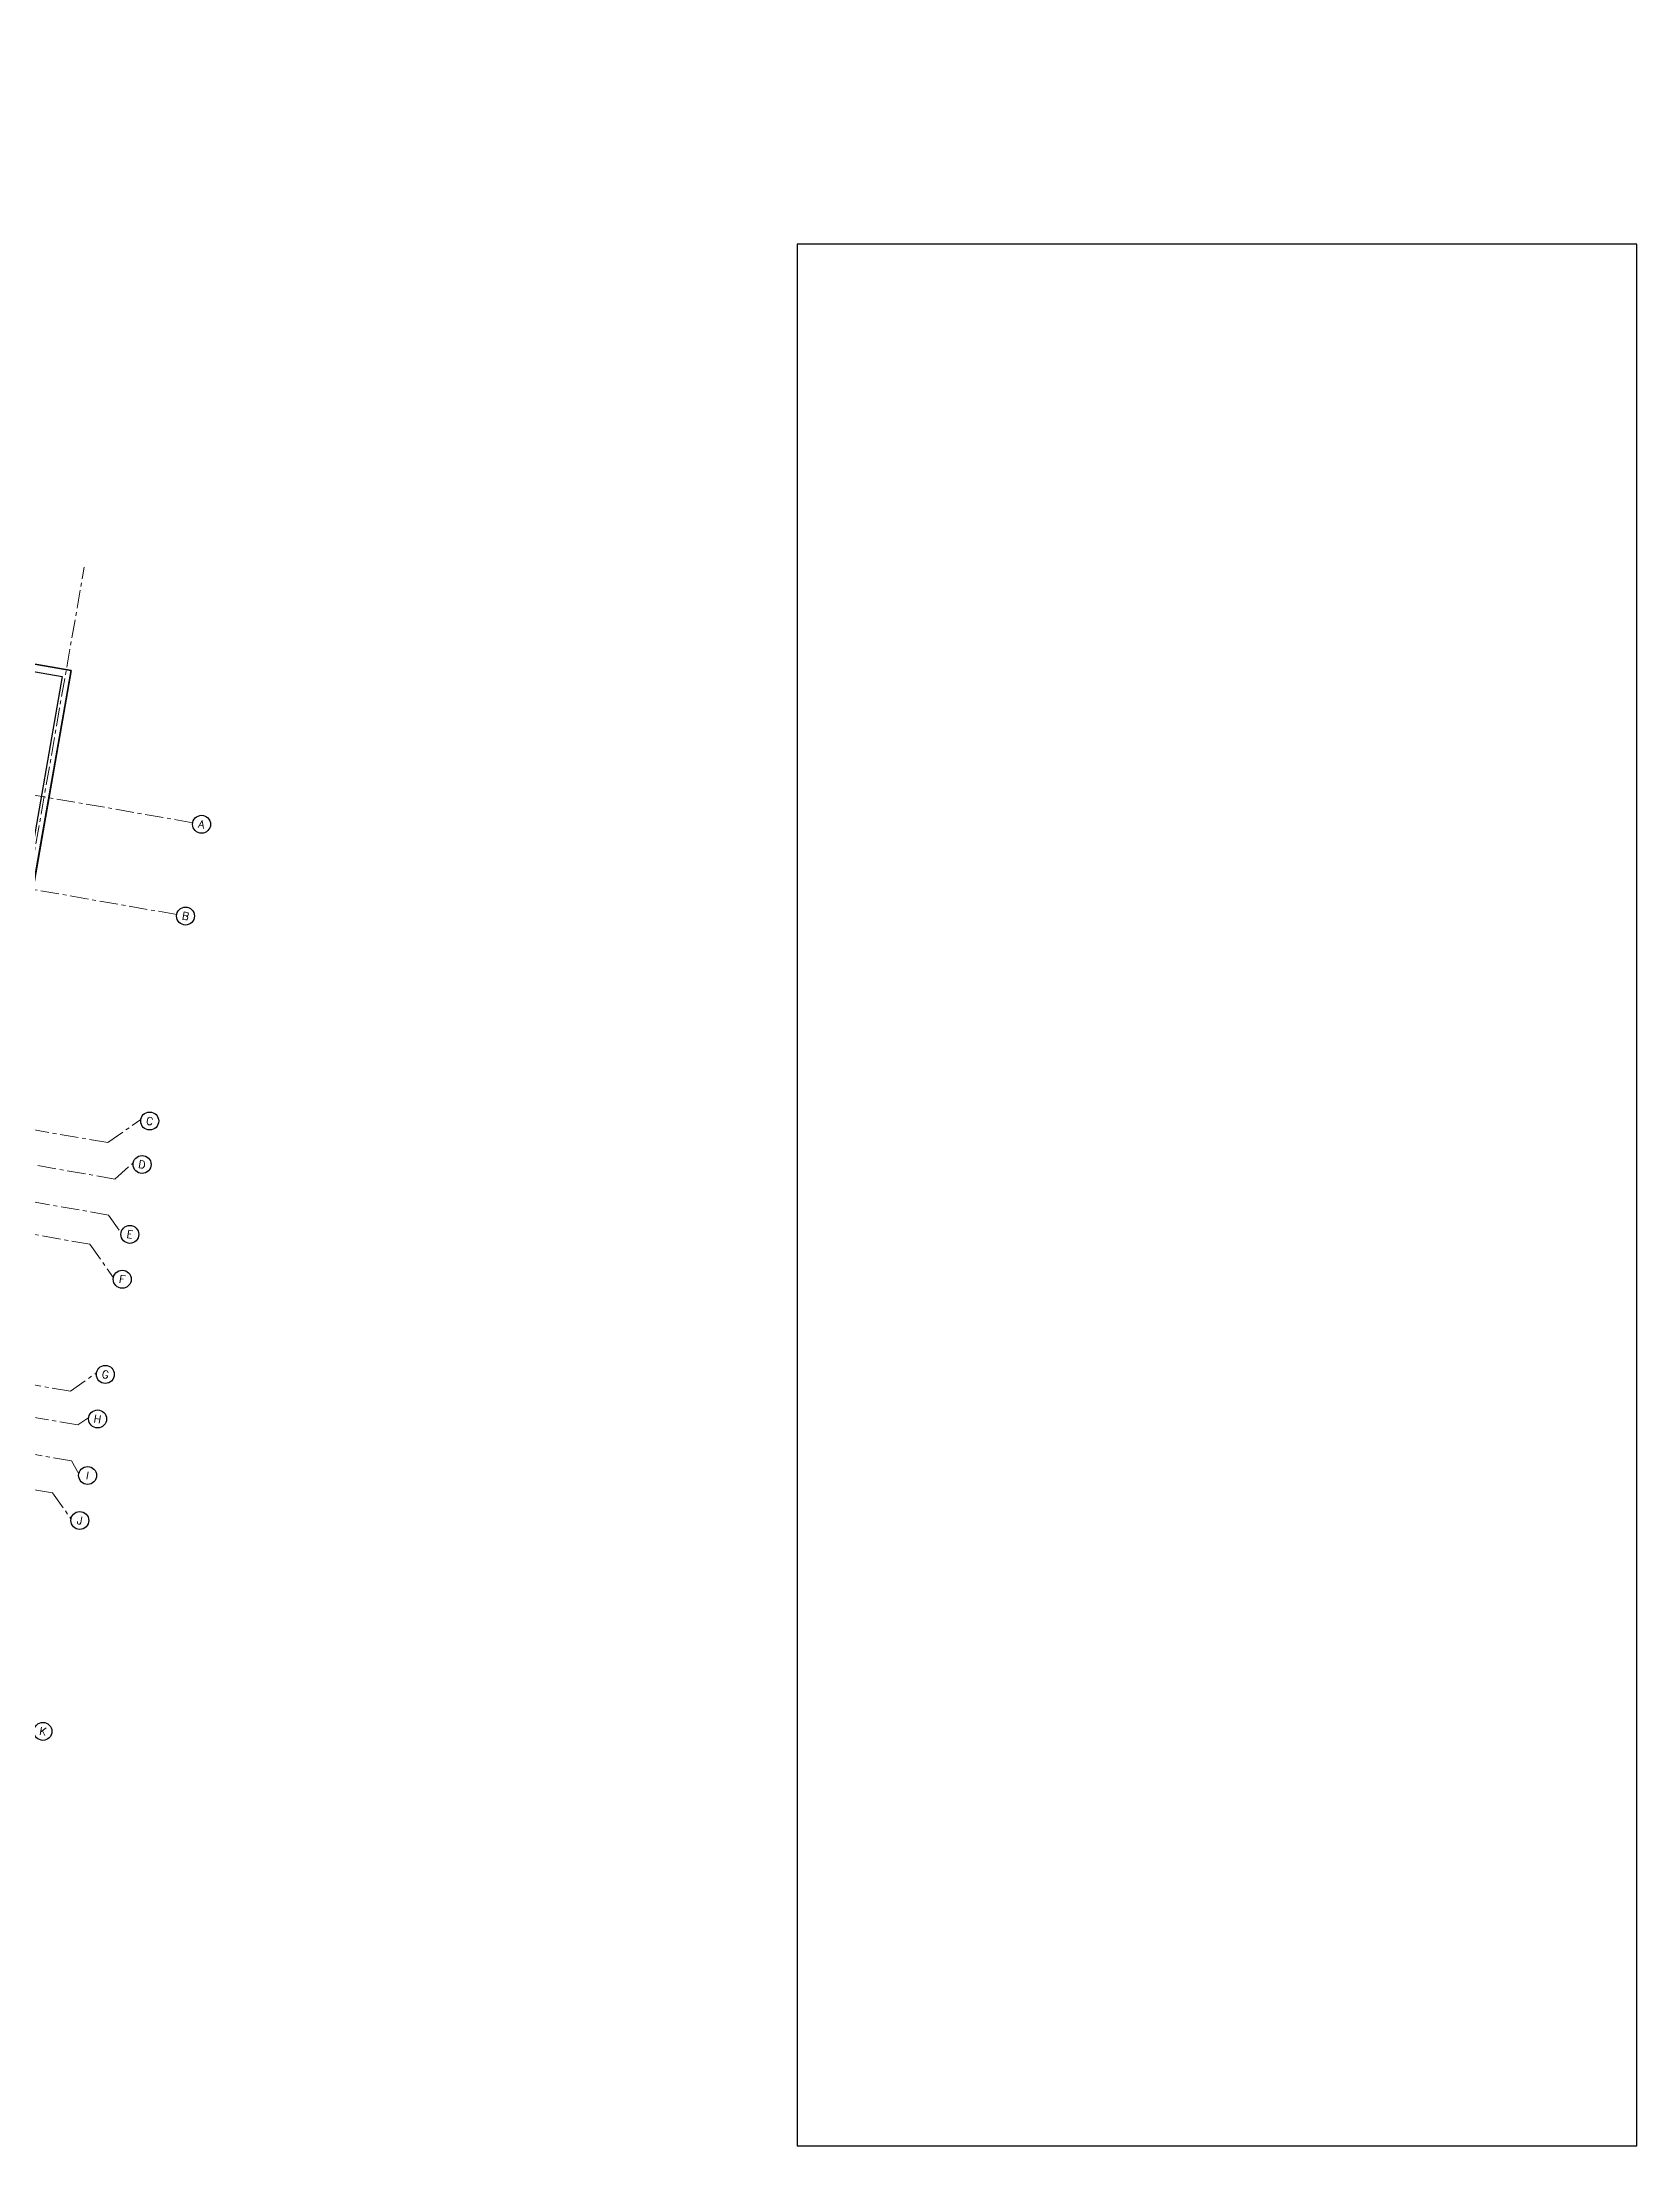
# Model space of a CAD drawing. Header units: metres. Extents: x -9 to 189, y -34 to 47.
# Drawn here: x 148 to 189.4, y -34.3 to 20.4 of the extents above; entities that cross this region are included whole.
import ezdxf
from ezdxf.enums import TextEntityAlignment as Align

# ---------------------------------------------------------------- set-up
doc = ezdxf.new("R2010")
doc.units = ezdxf.units.M
doc.header["$MEASUREMENT"] = 0
doc.linetypes.add('CENTER2', pattern=[28.575, 19.05, -3.175, 3.175, -3.175])
for name, color, linetype in [('S-COLS-GRID', 1, 'CENTER2'), ('S-GRID-CIRC', 3, 'Continuous'), ('S-GRID-CIRC-TEXT', 3, 'Continuous'), ('Slab', 5, 'Continuous'), ('Wall', 10, 'Continuous')]:
    doc.layers.add(name, color=color, linetype=linetype)
doc.styles.add('S-ROMANS', font='romans.shx', dxfattribs={"width": 0.75})

# ---------------------------------------------------------------- blocks, each defined once
blk = doc.blocks.new('S-GRID-CIRC')
at = {"layer": 'S-GRID-CIRC'}
blk.add_circle((0, 0), 0.35, dxfattribs=at)
at = {"layer": 'S-GRID-CIRC-TEXT', "color": 3, "style": 'S-ROMANS', "flags": 8}
blk.add_attdef('GRID-CIRC', text='', height=0.3, dxfattribs=at).set_placement((0, 0), align=Align.MIDDLE)

msp = doc.modelspace()

# ---------------------------------------------------------------- linework, layer by layer
at = {"layer": 'S-COLS-GRID', "lineweight": 0, "ltscale": 0.025}
for p, q in [((151.876, 0.134), (35.809, 20.422)), ((151.46, -2.25), (35.392, 18.038)), ((149.669, -8.18), (34.314, 11.983)), ((149.853, -9.126), (34.172, 11.095)), ((149.69, -10.062), (34.003, 10.16)), ((149.207, -10.82), (33.862, 9.342)), ((142.457, -30.997), (149.061, 6.78)), ((148.698, -14.64), (33.183, 5.552)), ((148.895, -15.517), (33.066, 4.73)), ((148.731, -16.452), (32.886, 3.797)), ((148.237, -17.28), (32.733, 2.91)), ((149.669, -8.18), (150.529, -7.576)), ((149.853, -9.126), (150.331, -8.707)), ((149.69, -10.062), (150.014, -10.523)), ((149.207, -10.82), (149.817, -11.689)), ((148.698, -14.64), (149.377, -14.162)), ((148.895, -15.517), (149.175, -15.32)), ((148.731, -16.452), (148.917, -16.789)), ((148.237, -17.28), (148.714, -17.959))]:
    msp.add_line(p, q, dxfattribs=at)
at = {"layer": 'Slab'}
msp.add_lwpolyline([(51.087, -12.348), (51.56, -9.639), (51.462, -9.622), (51.983, -6.641), (52.584, -6.746), (53.268, -2.831), (52.667, -2.726), (54.983, 10.523), (55.584, 10.418), (56.268, 14.332), (55.667, 14.437), (56.188, 17.418), (56.287, 17.401), (56.77, 20.166), (148.718, 4.093), (143.973, -23.052), (143.036, -28.414), (51.214, -12.363)], close=True, dxfattribs=at)
at = {"layer": 'Wall', "elevation": 0}
msp.add_lwpolyline([(148.487, 3.931), (147.573, -1.297), (147.77, -1.331), (148.718, 4.093), (56.77, 20.166), (56.735, 19.969)], close=True, dxfattribs=at)
at = {"layer": 'Wall'}
msp.add_lwpolyline([(167.579, -34.253), (189.391, -34.253), (189.391, 15.172), (167.579, 15.172)], close=True, dxfattribs=at)

# ---------------------------------------------------------------- block references
at = {"layer": 'S-GRID-CIRC', "extrusion": (4.60555e-06, 2.5355e-07, 1)}
ref = msp.add_blockref('S-GRID-CIRC', (152.106, 0.094, 0.001), dxfattribs=dict(at, xscale=0.6670000000000025, yscale=0.6670000000000025, zscale=0.6670000000000025, rotation=350.0850132742568))
ref.add_attrib('GRID-CIRC', 'A', dxfattribs={"layer": 'S-GRID-CIRC-TEXT', "color": 3, "extrusion": (4.60555e-06, 2.5355e-07, 1), "height": 0.2, "rotation": 350.085, "style": 'S-ROMANS'}).set_placement((152.106, 0.094, 0.001), align=Align.MIDDLE)
ref = msp.add_blockref('S-GRID-CIRC', (151.69, -2.29, 0.001), dxfattribs=dict(at, xscale=0.6670000000000025, yscale=0.6670000000000025, zscale=0.6670000000000025, rotation=350.0850132742568))
ref.add_attrib('GRID-CIRC', 'B', dxfattribs={"layer": 'S-GRID-CIRC-TEXT', "color": 3, "extrusion": (4.60555e-06, 2.5355e-07, 1), "height": 0.2, "rotation": 350.085, "style": 'S-ROMANS'}).set_placement((151.69, -2.29, 0.001), align=Align.MIDDLE)
ref = msp.add_blockref('S-GRID-CIRC', (150.759, -7.617, 0.001), dxfattribs=dict(at, xscale=0.6670000000000025, yscale=0.6670000000000025, zscale=0.6670000000000025, rotation=350.0850132742568))
ref.add_attrib('GRID-CIRC', 'C', dxfattribs={"layer": 'S-GRID-CIRC-TEXT', "color": 3, "extrusion": (4.60555e-06, 2.5355e-07, 1), "height": 0.2, "rotation": 350.085, "style": 'S-ROMANS'}).set_placement((150.759, -7.617, 0.001), align=Align.MIDDLE)
ref = msp.add_blockref('S-GRID-CIRC', (150.561, -8.747, 0.001), dxfattribs=dict(at, xscale=0.6670000000000025, yscale=0.6670000000000025, zscale=0.6670000000000025, rotation=350.0850132742568))
ref.add_attrib('GRID-CIRC', 'D', dxfattribs={"layer": 'S-GRID-CIRC-TEXT', "color": 3, "extrusion": (4.60555e-06, 2.5355e-07, 1), "height": 0.2, "rotation": 350.085, "style": 'S-ROMANS'}).set_placement((150.561, -8.747, 0.001), align=Align.MIDDLE)
ref = msp.add_blockref('S-GRID-CIRC', (150.244, -10.563, 0.001), dxfattribs=dict(at, xscale=0.6670000000000025, yscale=0.6670000000000025, zscale=0.6670000000000025, rotation=350.0850132742568))
ref.add_attrib('GRID-CIRC', 'E', dxfattribs={"layer": 'S-GRID-CIRC-TEXT', "color": 3, "extrusion": (4.60555e-06, 2.5355e-07, 1), "height": 0.2, "rotation": 350.085, "style": 'S-ROMANS'}).set_placement((150.244, -10.563, 0.001), align=Align.MIDDLE)
ref = msp.add_blockref('S-GRID-CIRC', (150.047, -11.729, 0.001), dxfattribs=dict(at, xscale=0.6670000000000025, yscale=0.6670000000000025, zscale=0.6670000000000025, rotation=350.0850132742568))
ref.add_attrib('GRID-CIRC', 'F', dxfattribs={"layer": 'S-GRID-CIRC-TEXT', "color": 3, "extrusion": (4.60555e-06, 2.5355e-07, 1), "height": 0.2, "rotation": 350.085, "style": 'S-ROMANS'}).set_placement((150.047, -11.729, 0.001), align=Align.MIDDLE)
ref = msp.add_blockref('S-GRID-CIRC', (149.607, -14.203, 0.001), dxfattribs=dict(at, xscale=0.6670000000000025, yscale=0.6670000000000025, zscale=0.6670000000000025, rotation=350.0850132742568))
ref.add_attrib('GRID-CIRC', 'G', dxfattribs={"layer": 'S-GRID-CIRC-TEXT', "color": 3, "extrusion": (4.60555e-06, 2.5355e-07, 1), "height": 0.2, "rotation": 350.085, "style": 'S-ROMANS'}).set_placement((149.607, -14.203, 0.001), align=Align.MIDDLE)
ref = msp.add_blockref('S-GRID-CIRC', (149.405, -15.36, 0.001), dxfattribs=dict(at, xscale=0.6670000000000025, yscale=0.6670000000000025, zscale=0.6670000000000025, rotation=350.0850132742568))
ref.add_attrib('GRID-CIRC', 'H', dxfattribs={"layer": 'S-GRID-CIRC-TEXT', "color": 3, "extrusion": (4.60555e-06, 2.5355e-07, 1), "height": 0.2, "rotation": 350.085, "style": 'S-ROMANS'}).set_placement((149.405, -15.36, 0.001), align=Align.MIDDLE)
ref = msp.add_blockref('S-GRID-CIRC', (149.147, -16.829, 0.001), dxfattribs=dict(at, xscale=0.6670000000000025, yscale=0.6670000000000025, zscale=0.6670000000000025, rotation=350.0850132742568))
ref.add_attrib('GRID-CIRC', 'I', dxfattribs={"layer": 'S-GRID-CIRC-TEXT', "color": 3, "extrusion": (4.60555e-06, 2.5355e-07, 1), "height": 0.2, "rotation": 350.085, "style": 'S-ROMANS'}).set_placement((149.147, -16.829, 0.001), align=Align.MIDDLE)
ref = msp.add_blockref('S-GRID-CIRC', (148.944, -17.999, 0.001), dxfattribs=dict(at, xscale=0.6670000000000025, yscale=0.6670000000000025, zscale=0.6670000000000025, rotation=350.0850132742568))
ref.add_attrib('GRID-CIRC', 'J', dxfattribs={"layer": 'S-GRID-CIRC-TEXT', "color": 3, "extrusion": (4.60555e-06, 2.5355e-07, 1), "height": 0.2, "rotation": 350.085, "style": 'S-ROMANS'}).set_placement((148.944, -17.999, 0.001), align=Align.MIDDLE)
ref = msp.add_blockref('S-GRID-CIRC', (147.986, -23.479, 0.001), dxfattribs=dict(at, xscale=0.6670000000000025, yscale=0.6670000000000025, zscale=0.6670000000000025, rotation=350.0850132742568))
ref.add_attrib('GRID-CIRC', 'K', dxfattribs={"layer": 'S-GRID-CIRC-TEXT', "color": 3, "extrusion": (4.60555e-06, 2.5355e-07, 1), "height": 0.2, "rotation": 350.085, "style": 'S-ROMANS'}).set_placement((147.986, -23.479, 0.001), align=Align.MIDDLE)

doc.saveas('drawing.dxf')
